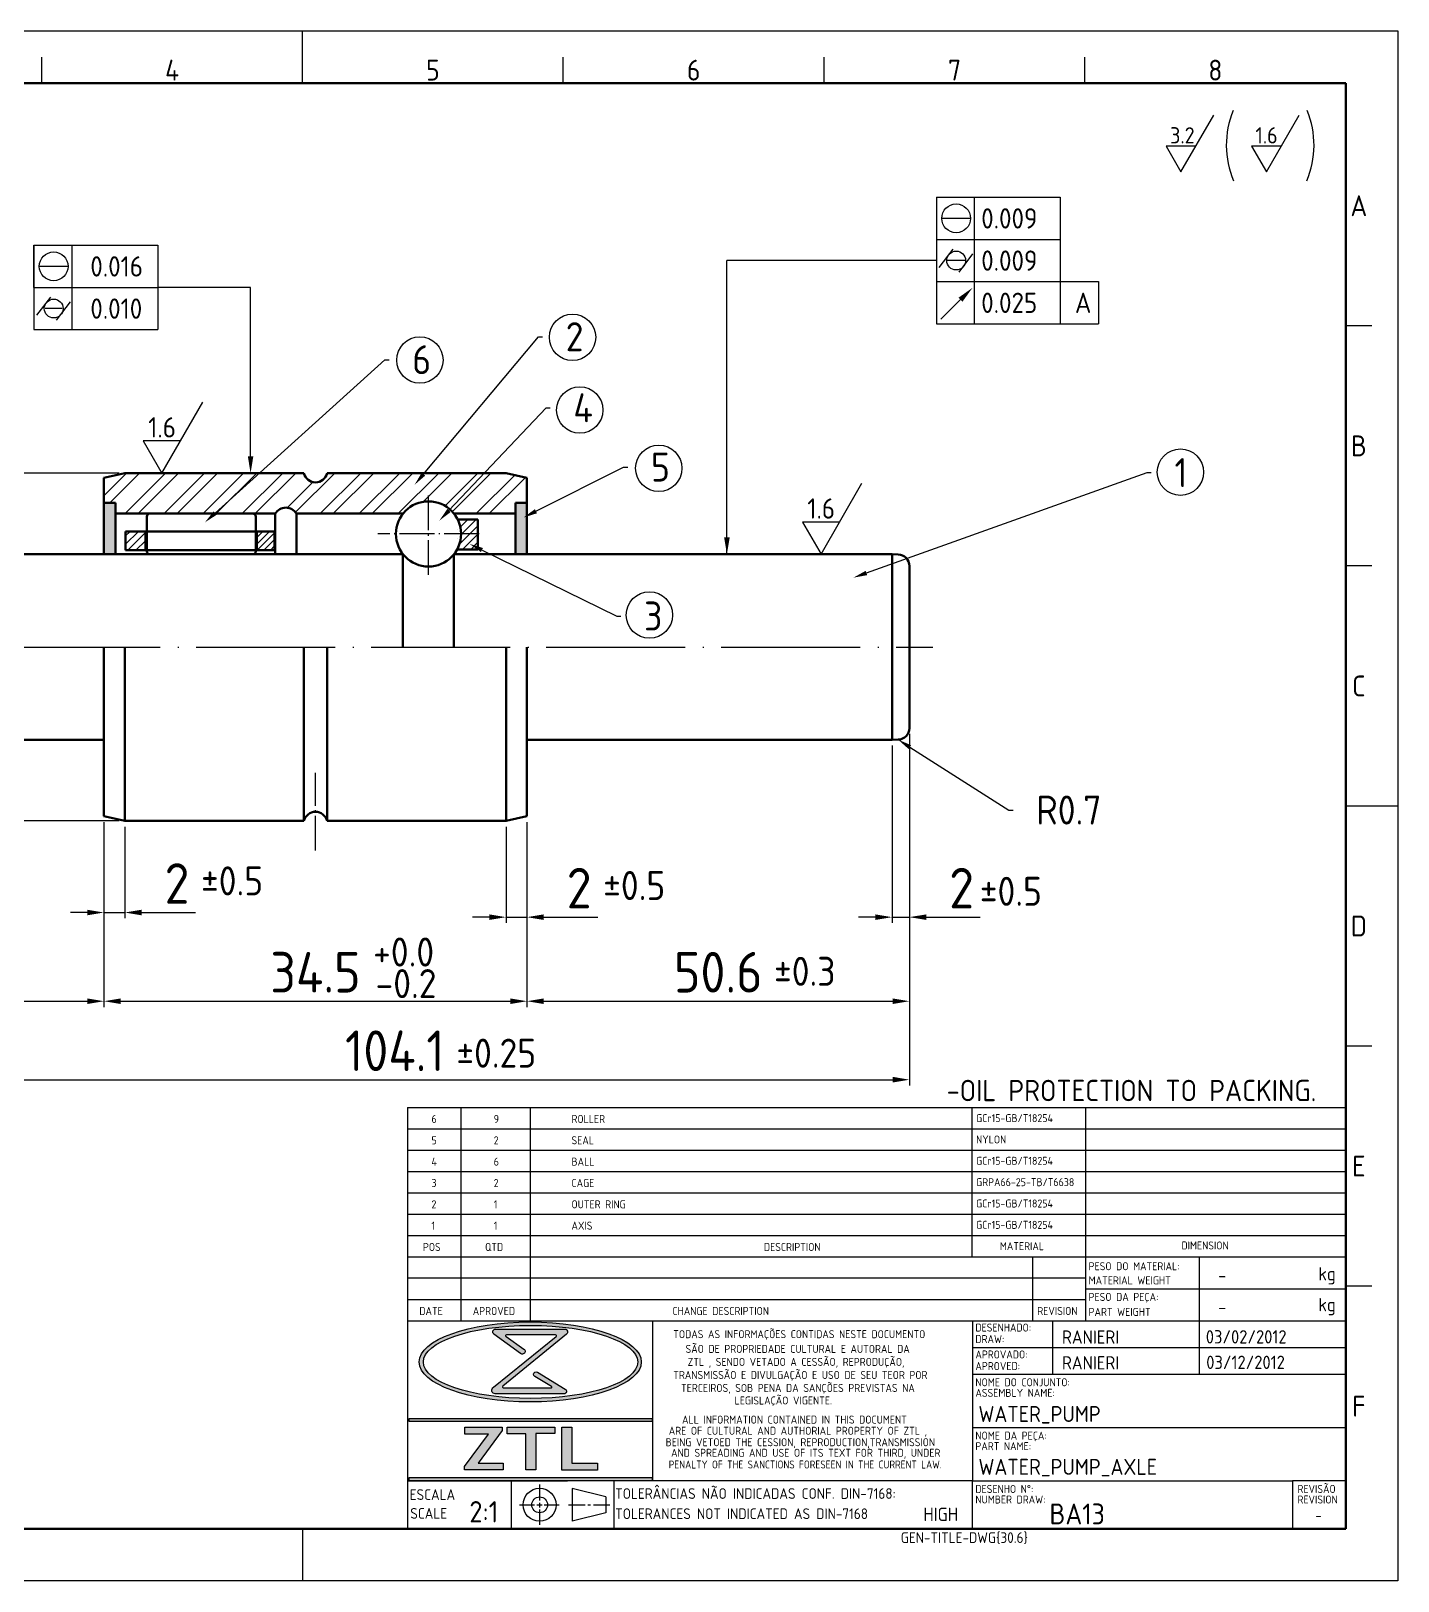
# Model space of a CAD drawing. Extents: x 8 to 197, y 6 to 139.
# Drawn here: x 79.5 to 197.4, y 5.6 to 139.3 of the extents above; entities that cross this region are included whole.
import ezdxf
from ezdxf import colors
from ezdxf.entities.mleader import LeaderData, LeaderLine
from ezdxf.enums import TextEntityAlignment as Align
from ezdxf.math import Vec2, Vec3

# ---------------------------------------------------------------- set-up
doc = ezdxf.new("R2010")
doc.units = 0
doc.header["$LTSCALE"] = 0.5
doc.linetypes.add('ACAD_ISO04W100', pattern=[30, 24, -3, 0, -3])
doc.layers.get('0').update_dxf_attribs({"linetype": 'CONTINUOUS'})
doc.layers.get('Defpoints').update_dxf_attribs({"linetype": 'CONTINUOUS'})
for name, color, linetype, lineweight in [('AM_0', 7, 'CONTINUOUS', 50), ('AM_5', 3, 'CONTINUOUS', 25), ('AM_7', 4, 'ACAD_ISO04W100', 25), ('AM_8', 1, 'CONTINUOUS', 25), ('AM_BOR', 7, 'CONTINUOUS', 50)]:
    doc.layers.add(name, color=color, linetype=linetype, lineweight=lineweight)
doc.styles.add('ACISOTS', font='isocp.shx', dxfattribs={"height": 1})
doc.styles.get("Standard").update_dxf_attribs({"font": 'ISOCP.SHX'})
doc.dimstyles.new('AM_ISO', dxfattribs={"dimtxt": 3.5, "dimasz": 2.5, "dimexe": 1, "dimexo": 1, "dimgap": 1.5, "dimtad": 1, "dimdsep": 46, "dimtxsty": 'Standard', "dimcen": 0, "dimclrd": 256, "dimclre": 256, "dimclrt": 2, "dimadec": 0, "dimazin": 2, "dimtp": 0.1, "dimtm": 0.1, "dimtfac": 0.71, "dimtdec": 3, "dimtmove": 0, "dimatfit": 3, "dimfxl": 1, "dimlwd": -1, "dimlwe": -1, "dimarcsym": 0})

# ---------------------------------------------------------------- blocks, each defined once
blk = doc.blocks.new('A3 ZTL')
for p, q in [((401.17, 280.82), (19.57, 280.82)), ((401.17, 9.78), (401.17, 280.82)), ((19.57, 9.78), (401.17, 9.78))]:
    blk.add_line(p, q)
at = {"layer": 'AM_BOR', "color": 135, "lineweight": 25}
for p, q in [((0, 290.61), (410.96, 290.61)), ((205.48, 280.82), (205.48, 290.61)), ((410.96, 290.61), (410.96, 0)), ((156.56, 280.82), (156.56, 285.71)), ((254.4, 280.82), (254.4, 285.71)), ((303.33, 280.82), (303.33, 285.71)), ((352.25, 280.82), (352.25, 285.71)), ((406.07, 235.32), (401.17, 235.32)), ((406.07, 190.31), (401.17, 190.31)), ((401.17, 145.3), (410.96, 145.3)), ((406.07, 100.29), (401.17, 100.29)), ((406.07, 55.28), (401.17, 55.28)), ((205.48, 9.78), (205.48, 0)), ((410.96, 0), (0, 0))]:
    blk.add_line(p, q, dxfattribs=at)
at = {"layer": 'AM_BOR', "color": 135, "lineweight": 25, "style": 'ACISOTS'}
for s, p in [('4', (181.02, 283.27)), ('5', (229.94, 283.27)), ('6', (278.86, 283.27)), ('7', (327.79, 283.27)), ('8', (376.71, 283.27)), ('A', (403.62, 257.83)), ('B', (403.62, 212.82)), ('C', (403.62, 167.81)), ('D', (403.62, 122.8)), ('E', (403.62, 77.79)), ('F', (403.62, 32.78))]:
    blk.add_text(s, height=3.91, dxfattribs=at).set_placement(p, align=Align.MIDDLE)
blk = doc.blocks.new('*D32')
at = {"layer": 'AM_5', "transparency": 16777216}
for p, q in [((87.07, 101.19), (48.54, 101.19)), ((49.04, 99.74), (49.04, 72.64)), ((87.07, 71.19), (48.54, 71.19))]:
    blk.add_line(p, q, dxfattribs=at)
at = {"layer": 'AM_5', "lineweight": 25, "transparency": 16777216}
for points in [[(48.8, 99.74), (49.28, 99.74), (49.04, 101.19)], [(48.8, 72.64), (49.28, 72.64), (49.04, 71.19)]]:
    blk.add_solid(points, dxfattribs=at)
at = {"layer": 'Defpoints', "color": 0, "lineweight": 25, "transparency": 16777216}
for p in [(87.57, 101.19), (49.04, 71.19), (87.57, 71.19)]:
    blk.add_point(p, dxfattribs=at)
at = {"layer": 'AM_5', "lineweight": 25, "transparency": 16777216, "insert": (46.54, 86.19), "char_height": 3.5, "attachment_point": 5, "rotation": 90}
blk.add_mtext('%%C30', dxfattribs=at)
blk = doc.blocks.new('*D39')
at = {"layer": 'AM_5', "transparency": 16777216}
for p, q in [((85.77, 71.09), (85.77, 62.79)), ((87.57, 70.69), (87.57, 62.79)), ((84.32, 63.29), (82.87, 63.29)), ((85.77, 63.29), (87.57, 63.29)), ((89.02, 63.29), (93.67, 63.29))]:
    blk.add_line(p, q, dxfattribs=at)
at = {"layer": 'AM_5', "lineweight": 25, "transparency": 16777216}
for points in [[(84.32, 63.53), (84.32, 63.05), (85.77, 63.29)], [(89.02, 63.53), (89.02, 63.05), (87.57, 63.29)]]:
    blk.add_solid(points, dxfattribs=at)
at = {"layer": 'Defpoints', "color": 0, "lineweight": 25, "transparency": 16777216}
for p in [(85.77, 71.59), (87.57, 71.19), (87.57, 63.29)]:
    blk.add_point(p, dxfattribs=at)
at = {"layer": 'AM_5', "lineweight": 25, "transparency": 16777216, "insert": (92.07, 65.79), "char_height": 3.5, "attachment_point": 5}
blk.add_mtext('2', dxfattribs=at)
blk = doc.blocks.new('*D45')
at = {"layer": 'AM_5', "transparency": 16777216}
for p, q in [((66.47, 78.7), (66.47, 55.14)), ((85.77, 71.09), (85.77, 55.14)), ((67.92, 55.64), (84.32, 55.64))]:
    blk.add_line(p, q, dxfattribs=at)
at = {"layer": 'AM_5', "lineweight": 25, "transparency": 16777216}
for points in [[(67.92, 55.88), (67.92, 55.4), (66.47, 55.64)], [(84.32, 55.88), (84.32, 55.4), (85.77, 55.64)]]:
    blk.add_solid(points, dxfattribs=at)
at = {"layer": 'Defpoints', "color": 0, "lineweight": 25, "transparency": 16777216}
for p in [(66.47, 79.2), (85.77, 71.59), (85.77, 55.64)]:
    blk.add_point(p, dxfattribs=at)
at = {"layer": 'AM_5', "lineweight": 25, "transparency": 16777216, "insert": (76.12, 58.14), "char_height": 3.5, "attachment_point": 5}
blk.add_mtext('19', dxfattribs=at)
blk = doc.blocks.new('*D46')
at = {"layer": 'AM_5', "transparency": 16777216}
for p, q in [((85.77, 71.09), (85.77, 55.14)), ((122.27, 71.09), (122.27, 55.14)), ((87.22, 55.64), (120.82, 55.64))]:
    blk.add_line(p, q, dxfattribs=at)
at = {"layer": 'AM_5', "lineweight": 25, "transparency": 16777216}
for points in [[(87.22, 55.88), (87.22, 55.4), (85.77, 55.64)], [(120.82, 55.88), (120.82, 55.4), (122.27, 55.64)]]:
    blk.add_solid(points, dxfattribs=at)
at = {"layer": 'Defpoints', "color": 0, "lineweight": 25, "transparency": 16777216}
for p in [(85.77, 71.59), (122.27, 71.59), (122.27, 55.64)]:
    blk.add_point(p, dxfattribs=at)
at = {"layer": 'AM_5', "lineweight": 25, "transparency": 16777216, "insert": (104.02, 58.14), "char_height": 3.5, "attachment_point": 5}
blk.add_mtext('34.5', dxfattribs=at)
blk = doc.blocks.new('*D47')
at = {"layer": 'AM_5', "transparency": 16777216}
for p, q in [((155.27, 78.7), (155.27, 55.14)), ((122.27, 71.09), (122.27, 55.14)), ((123.72, 55.64), (153.82, 55.64))]:
    blk.add_line(p, q, dxfattribs=at)
at = {"layer": 'AM_5', "lineweight": 25, "transparency": 16777216}
for points in [[(123.72, 55.88), (123.72, 55.4), (122.27, 55.64)], [(153.82, 55.88), (153.82, 55.4), (155.27, 55.64)]]:
    blk.add_solid(points, dxfattribs=at)
at = {"layer": 'Defpoints', "color": 0, "lineweight": 25, "transparency": 16777216}
for p in [(155.27, 79.2), (122.27, 71.59), (155.27, 55.64)]:
    blk.add_point(p, dxfattribs=at)
at = {"layer": 'AM_5', "lineweight": 25, "transparency": 16777216, "insert": (138.77, 58.14), "char_height": 3.5, "attachment_point": 5}
blk.add_mtext('50.6', dxfattribs=at)
blk = doc.blocks.new('*D48')
at = {"layer": 'AM_5', "transparency": 16777216}
for p, q in [((120.47, 70.69), (120.47, 62.39)), ((122.27, 70.29), (122.27, 62.39)), ((119.02, 62.89), (117.57, 62.89)), ((120.47, 62.89), (122.27, 62.89)), ((123.72, 62.89), (128.37, 62.89))]:
    blk.add_line(p, q, dxfattribs=at)
at = {"layer": 'AM_5', "lineweight": 25, "transparency": 16777216}
for points in [[(119.02, 63.13), (119.02, 62.65), (120.47, 62.89)], [(123.72, 63.13), (123.72, 62.65), (122.27, 62.89)]]:
    blk.add_solid(points, dxfattribs=at)
at = {"layer": 'Defpoints', "color": 0, "lineweight": 25, "transparency": 16777216}
for p in [(120.47, 71.19), (122.27, 70.79), (122.27, 62.89)]:
    blk.add_point(p, dxfattribs=at)
at = {"layer": 'AM_5', "lineweight": 25, "transparency": 16777216, "insert": (126.77, 65.39), "char_height": 3.5, "attachment_point": 5}
blk.add_mtext('2', dxfattribs=at)
blk = doc.blocks.new('*D49')
at = {"layer": 'AM_5', "transparency": 16777216}
for p, q in [((153.77, 77.69), (153.77, 62.39)), ((155.27, 78.7), (155.27, 62.39)), ((152.32, 62.89), (150.87, 62.89)), ((153.77, 62.89), (155.27, 62.89)), ((156.72, 62.89), (161.37, 62.89))]:
    blk.add_line(p, q, dxfattribs=at)
at = {"layer": 'AM_5', "lineweight": 25, "transparency": 16777216}
for points in [[(152.32, 63.13), (152.32, 62.65), (153.77, 62.89)], [(156.72, 63.13), (156.72, 62.65), (155.27, 62.89)]]:
    blk.add_solid(points, dxfattribs=at)
at = {"layer": 'Defpoints', "color": 0, "lineweight": 25, "transparency": 16777216}
for p in [(155.27, 79.2), (153.77, 78.19), (155.27, 62.89)]:
    blk.add_point(p, dxfattribs=at)
at = {"layer": 'AM_5', "lineweight": 25, "transparency": 16777216, "insert": (159.77, 65.39), "char_height": 3.5, "attachment_point": 5}
blk.add_mtext('2', dxfattribs=at)
blk = doc.blocks.new('*D51')
at = {"layer": 'AM_5', "transparency": 16777216}
for p, q in [((66.47, 55.14), (66.47, 48.37)), ((155.27, 55.14), (155.27, 48.37)), ((67.92, 48.87), (153.82, 48.87))]:
    blk.add_line(p, q, dxfattribs=at)
at = {"layer": 'AM_5', "lineweight": 25, "transparency": 16777216}
for points in [[(67.92, 49.12), (67.92, 48.63), (66.47, 48.87)], [(153.82, 49.12), (153.82, 48.63), (155.27, 48.87)]]:
    blk.add_solid(points, dxfattribs=at)
at = {"layer": 'Defpoints', "color": 0, "lineweight": 25, "transparency": 16777216}
for p in [(66.47, 55.64), (155.27, 55.64), (155.27, 48.87)]:
    blk.add_point(p, dxfattribs=at)
at = {"layer": 'AM_5', "lineweight": 25, "transparency": 16777216, "insert": (110.87, 51.37), "char_height": 3.5, "attachment_point": 5}
blk.add_mtext('104.1', dxfattribs=at)

msp = doc.modelspace()

# ---------------------------------------------------------------- hatches: boundary and pattern name
at = {"layer": 'AM_5', "lineweight": 25}
h = msp.add_hatch(dxfattribs=at)
h.set_pattern_fill('ANSI32', color=1, scale=0.25)
h.paths.add_polyline_path([(87.57, 101.19), (85.77, 100.79), (85.77, 98.61), (86.77, 98.61), (86.77, 97.69), (100.54, 97.69, -0.568454), (102.38, 97.69), (111.57, 97.69, -0.42846), (115.62, 98.05), (118.59, 101.19), (109.27, 101.19), (105.02, 101.19, -0.8), (103.02, 101.19)])
h.paths.add_polyline_path([(122.27, 100.79), (120.47, 101.19), (118.59, 101.19), (115.62, 98.05, -0.044342), (115.96, 97.69), (121.27, 97.69), (121.27, 98.61), (122.27, 98.61)])
at = {"layer": 'AM_8'}
for color, points in [(256, [(85.77, 98.61), (85.77, 94.19), (86.77, 94.19), (86.77, 98.61)]), (256, [(121.27, 98.61), (121.27, 94.19), (122.27, 94.19), (122.27, 98.61)]), (135, [(112.09, 19.38), (133.07, 19.38), (133.07, 19.66), (112.09, 19.66)]), (135, [(116.89, 15.5), (116.89, 15.22), (120.2, 15.22), (120.2, 15.8), (118.06, 15.8), (120.14, 18.62), (120.14, 18.9), (116.92, 18.9), (116.92, 18.29), (118.96, 18.29)]), (135, [(120.57, 18.32), (122.16, 18.32), (122.16, 15.22), (123.03, 15.22), (123.03, 18.35), (124.67, 18.35), (124.67, 18.9), (120.57, 18.9)]), (135, [(128.35, 15.21), (128.35, 15.8), (126.13, 15.8), (126.13, 18.9), (125.27, 18.9), (125.27, 15.21)]), (135, [(133.07, 14.56), (112.09, 14.56), (112.09, 14.28), (133.07, 14.28)])]:
    msp.add_hatch(color=color, dxfattribs=at).paths.add_polyline_path(points)
h = msp.add_hatch(dxfattribs=at)
h.set_pattern_fill('_U', color=256, scale=0.5, angle=45, style=0, pattern_type=0)
h.set_pattern_definition([(45, (21.17635, -6.58553), (-0.3535534, 0.3535534), [])])
edge = h.paths.add_edge_path()
edge.add_line((118.04, 94.61), (118.04, 97.19))
edge.add_line((118.04, 97.19), (116.28, 97.19))
edge.add_arc((113.77, 95.94), 2.81, -28.2995, 26.3524, ccw=False)
edge.add_line((116.24, 94.61), (118.04, 94.61))
h = msp.add_hatch(dxfattribs=at)
h.set_pattern_fill('_U', color=256, scale=0.5, angle=45, style=0, pattern_type=0)
h.set_pattern_definition([(45, (22.7605, -6.58553), (-0.3535534, 0.3535534), [])])
h.paths.add_polyline_path([(87.64, 96.16), (87.64, 94.54), (89.35, 94.54), (89.35, 96.16)])
h = msp.add_hatch(dxfattribs=at)
h.set_pattern_fill('_U', color=256, scale=0.4, angle=45, style=0, pattern_type=0)
h.set_pattern_definition([(45, (22.7605, -6.58553), (-0.2828427, 0.2828427), [])])
h.paths.add_polyline_path([(98.96, 96.16), (98.96, 94.54), (100.49, 94.54), (100.49, 96.16)])
h = msp.add_hatch(color=135, dxfattribs=at)
edge = h.paths.add_edge_path()
edge.add_ellipse((122.55, 24.53), major_axis=(9.58, 0), ratio=0.359907, start_angle=191.4592, end_angle=452.8175)
edge.add_ellipse((122.55, 24.53), major_axis=(9.58, 0), ratio=0.359907, start_angle=92.8175, end_angle=191.4592)
edge = h.paths.add_edge_path(flags=16)
edge.add_ellipse((122.58, 24.53), major_axis=(9.25, 0), ratio=0.340664, start_angle=93.067, end_angle=371.4592)
edge.add_ellipse((122.58, 24.53), major_axis=(9.25, 0), ratio=0.340664, start_angle=11.4592, end_angle=93.067)
h = msp.add_hatch(color=135, dxfattribs=at)
edge = h.paths.add_edge_path()
edge.add_line((124.78, 26.72), (119.39, 22.35))
edge.add_arc((119.53, 22.08), 0.305, 118.1409, 270)
edge.add_line((119.53, 21.78), (125.46, 21.78))
edge.add_arc((125.45, 22), 0.225, 271.9685, 418.9108)
edge.add_line((125.57, 22.19), (123.17, 23.64))
edge.add_arc((123.06, 23.45), 0.218, 58.6682, 238.8052)
edge.add_line((122.94, 23.27), (124.38, 22.4))
edge.add_arc((124.35, 22.35), 0.0552, -90, 54.6545, ccw=False)
edge.add_line((124.35, 22.3), (120.21, 22.3))
edge.add_arc((120.23, 22.37), 0.0767, 129.2364, 260.8226, ccw=False)
edge.add_line((120.18, 22.43), (125.67, 26.92))
edge.add_arc((125.52, 27.11), 0.243, 306.0702, 450)
edge.add_line((125.52, 27.36), (119.57, 27.36))
edge.add_arc((119.56, 27.12), 0.236, 87.7272, 233.7471)
edge.add_line((119.42, 26.93), (121.71, 25.25))
edge.add_arc((121.86, 25.45), 0.242, 232.4714, 414.7334)
edge.add_line((122, 25.64), (120.46, 26.73))
edge.add_arc((120.49, 26.79), 0.0662, 90, 242.5235, ccw=False)
edge.add_line((120.49, 26.86), (124.74, 26.86))
edge.add_arc((124.73, 26.78), 0.0809, -50.9964, 80.7655, ccw=False)

# ---------------------------------------------------------------- linework, layer by layer
at = {"layer": 'AM_0'}
for p, q in [((87.57, 101.19), (85.77, 100.79)), ((85.77, 94.19), (85.77, 100.79)), ((87.57, 101.19), (103.02, 101.19)), ((105.02, 101.19), (109.27, 101.19)), ((109.27, 101.19), (120.47, 101.19)), ((120.47, 101.19), (122.27, 100.79)), ((122.27, 100.79), (122.27, 94.19)), ((85.77, 98.61), (86.77, 98.61)), ((86.77, 98.61), (86.77, 94.19)), ((86.77, 97.69), (100.54, 97.69)), ((100.54, 97.69), (100.54, 94.19)), ((102.38, 97.69), (111.57, 97.69)), ((102.38, 97.69), (102.38, 94.19)), ((115.96, 97.69), (121.27, 97.69)), ((122.27, 98.61), (121.27, 98.61)), ((121.27, 98.61), (121.27, 94.19)), ((116.28, 97.19), (118.04, 97.19)), ((118.04, 97.19), (118.04, 94.61)), ((89.35, 96.16), (87.64, 96.16)), ((87.64, 96.16), (87.64, 94.54)), ((98.96, 96.16), (89.35, 96.16)), ((89.35, 94.54), (89.35, 96.16)), ((100.49, 96.16), (98.96, 96.16)), ((98.96, 96.16), (98.96, 94.54)), ((100.49, 94.54), (100.49, 96.16)), ((67.97, 94.19), (111.57, 94.19)), ((87.64, 94.54), (89.35, 94.54)), ((89.35, 94.54), (98.96, 94.54)), ((98.96, 94.54), (100.49, 94.54)), ((111.57, 94.19), (111.57, 86.19)), ((115.96, 94.19), (123.27, 94.19)), ((115.96, 94.19), (115.96, 86.19)), ((118.04, 94.61), (116.24, 94.61)), ((123.27, 94.19), (153.77, 94.19)), ((153.77, 94.19), (154.29, 94.17)), ((153.77, 94.19), (153.77, 78.19)), ((155.27, 93.17), (155.27, 79.2)), ((85.77, 71.59), (85.77, 86.19)), ((87.57, 86.19), (87.57, 71.19)), ((103.02, 71.19), (103.02, 86.19)), ((105.02, 71.19), (105.02, 86.19)), ((120.47, 86.19), (120.47, 71.19)), ((122.27, 86.19), (122.27, 71.59)), ((85.77, 78.19), (67.97, 78.19)), ((123.27, 78.19), (122.27, 78.19)), ((153.77, 78.19), (123.27, 78.19)), ((153.77, 78.19), (154.29, 78.2)), ((87.57, 71.19), (85.77, 71.59)), ((103.02, 71.19), (87.57, 71.19)), ((109.27, 71.19), (105.02, 71.19)), ((120.47, 71.19), (109.27, 71.19)), ((120.47, 71.19), (122.27, 71.59))]:
    msp.add_line(p, q, dxfattribs=at)
msp.add_lwpolyline([(89.72, 94.19), (98.61, 94.19, 0.414214), (98.86, 94.44), (98.86, 97.44, 0.414214), (98.61, 97.69), (89.72, 97.69, 0.414214), (89.47, 97.44), (89.47, 94.44, 0.414214)], format="xyb", close=True, dxfattribs=at)
msp.add_circle((113.77, 95.94), 2.81, dxfattribs=at)
for centre, radius, start, end in [((104.02, 101.41), 1.02, 192.6804, 347.3196), ((101.46, 97.14), 1.07, 30.7676, 149.2324), ((154.27, 93.17), 1, 0, 88.5), ((154.27, 79.2), 1, 271.5, 0), ((104.02, 70.96), 1.02, 12.6804, 167.3196)]:
    msp.add_arc(centre, radius, start, end, dxfattribs=at)
at = {"layer": 'AM_5', "lineweight": 25}
for p, q in [((178.7, 127.17), (181.52, 132.06)), ((186.07, 127.17), (188.9, 132.06)), ((179.98, 129.39), (177.41, 129.39)), ((177.41, 129.39), (178.7, 127.17)), ((187.36, 129.39), (184.79, 129.39)), ((184.79, 129.39), (186.07, 127.17)), ((157.6, 124.98), (157.59, 114.06)), ((157.6, 124.98), (168.28, 124.98)), ((160.89, 114.06), (160.89, 124.98)), ((168.28, 124.98), (168.28, 121.34)), ((160.54, 123.16), (158.06, 123.16)), ((79.73, 120.84), (83.02, 120.84)), ((79.73, 120.84), (79.73, 117.2)), ((79.73, 120.84), (90.42, 120.84)), ((79.73, 120.84), (79.73, 113.56)), ((83.02, 113.56), (83.02, 120.84)), ((90.42, 120.84), (90.42, 117.2)), ((90.42, 120.84), (90.42, 117.2)), ((157.6, 121.34), (168.28, 121.34)), ((157.84, 118.93), (159.05, 120.5)), ((168.28, 121.34), (168.28, 114.06)), ((82.67, 119.02), (80.2, 119.02)), ((157.6, 119.52), (139.52, 119.52)), ((160.04, 119.52), (158.55, 119.52)), ((159.55, 118.51), (160.74, 120.1)), ((157.6, 117.7), (171.57, 117.7)), ((171.57, 117.7), (171.57, 114.06)), ((79.73, 117.2), (90.42, 117.2)), ((79.97, 114.8), (81.18, 116.37)), ((90.42, 117.2), (90.42, 113.56)), ((98.42, 117.2), (90.42, 117.2)), ((90.42, 117.2), (90.42, 113.56)), ((82.17, 115.38), (80.69, 115.38)), ((81.68, 114.38), (82.88, 115.96)), ((157.6, 114.06), (171.57, 114.06)), ((79.73, 113.56), (90.42, 113.56)), ((90.76, 101.19), (94.3, 107.31)), ((92.37, 103.97), (89.15, 103.97)), ((89.15, 103.97), (90.76, 101.19)), ((147.64, 94.19), (151.17, 100.31)), ((149.24, 96.97), (146.03, 96.97)), ((146.03, 96.97), (147.64, 94.19))]:
    msp.add_line(p, q, dxfattribs=at)
at = {"layer": 'AM_5', "color": 0, "linetype": 'Continuous', "lineweight": 35}
msp.add_line((79.73, 117.2), (79.73, 120.84), dxfattribs=at)
at = {"layer": 'AM_5'}
for p, q in [((139.52, 94.15), (139.52, 119.52)), ((98.42, 102.64), (98.42, 117.2)), ((159.68, 116.15), (157.99, 114.46))]:
    msp.add_line(p, q, dxfattribs=at)
at = {"layer": 'AM_5', "lineweight": 25}
for centre, radius in [((159.3, 123.16), 1.24), ((159.3, 119.52), 0.812), ((81.43, 119.02), 1.24), ((81.43, 115.38), 0.812), ((126.2, 112.9), 2), ((113.03, 110.94), 2), ((126.82, 106.63), 2), ((133.64, 101.6), 2), ((178.65, 101.27), 2), ((132.83, 88.95), 2)]:
    msp.add_circle(centre, radius, dxfattribs=at)
for centre, start, end in [((190.46, 129.46), 157.6019, 202.9315), ((182.33, 129.46), 337.0685, 22.3981)]:
    msp.add_arc(centre, 7.85, start, end, dxfattribs=at)
for points in [[(159.51, 116.32), (159.85, 115.98), (160.71, 117.17)], [(98.18, 102.64), (98.66, 102.64), (98.42, 101.19)], [(139.28, 95.64), (139.76, 95.64), (139.52, 94.19)]]:
    msp.add_solid(points, dxfattribs=at)
at = {"layer": 'AM_7', "ltscale": 0.25}
for p, q in [((113.77, 92.41), (113.77, 99.46)), ((118.13, 95.94), (109.4, 95.94))]:
    msp.add_line(p, q, dxfattribs=at)
at = {"layer": 'AM_7'}
msp.add_line((63.53, 86.19), (157.28, 86.19), dxfattribs=at)
at = {"layer": 'AM_7', "lineweight": 25, "ltscale": 0.25}
msp.add_line((104.02, 68.64), (104.02, 75.34), dxfattribs=at)
at = {"layer": 'AM_8', "color": 135}
for p, q in [((111.96, 46.48), (111.96, 10.14)), ((111.96, 46.48), (192.92, 46.48)), ((116.56, 46.48), (116.56, 28.08)), ((122.54, 46.48), (122.54, 28.08)), ((160.65, 46.48), (160.65, 33.6)), ((170.5, 28.08), (170.5, 46.48)), ((111.96, 44.64), (192.92, 44.64)), ((111.96, 42.8), (192.92, 42.8)), ((111.96, 40.96), (192.92, 40.96)), ((111.96, 39.12), (192.92, 39.12)), ((111.96, 37.28), (192.92, 37.28)), ((111.96, 35.44), (192.92, 35.44)), ((111.96, 33.6), (192.92, 33.6)), ((165.9, 33.6), (165.9, 28.08)), ((180.27, 33.6), (180.27, 30.84)), ((192.92, 10.14), (192.92, 33.6)), ((170.5, 31.76), (111.96, 31.76)), ((170.5, 30.84), (192.92, 30.84)), ((180.27, 30.84), (180.27, 28.08)), ((111.96, 29.92), (170.5, 29.92)), ((111.96, 28.08), (160.72, 28.08)), ((133.09, 28.08), (133.09, 14.28)), ((160.72, 28.08), (160.72, 19.34)), ((160.72, 28.08), (192.92, 28.08)), ((167.62, 28.08), (167.62, 23.48)), ((180.27, 28.08), (180.27, 23.48)), ((119.57, 27.36), (125.52, 27.36)), ((160.72, 25.78), (192.92, 25.78)), ((160.72, 23.48), (192.92, 23.48)), ((112.09, 19.38), (112.09, 19.66)), ((112.09, 19.66), (133.07, 19.66)), ((133.07, 19.38), (112.09, 19.38)), ((116.92, 18.29), (116.92, 18.9)), ((116.92, 18.9), (120.14, 18.9)), ((120.14, 18.9), (120.14, 18.62)), ((120.57, 18.32), (120.57, 18.9)), ((120.57, 18.9), (124.67, 18.9)), ((124.67, 18.9), (124.67, 18.35)), ((125.27, 15.21), (125.27, 18.9)), ((125.27, 18.9), (126.13, 18.9)), ((126.13, 18.9), (126.13, 15.8)), ((133.07, 19.66), (133.07, 19.38)), ((160.72, 19.34), (160.72, 14.28)), ((160.72, 18.88), (192.92, 18.88)), ((116.89, 15.5), (118.96, 18.29)), ((118.96, 18.29), (116.92, 18.29)), ((120.14, 18.62), (118.06, 15.8)), ((122.16, 18.32), (120.57, 18.32)), ((122.16, 15.22), (122.16, 18.32)), ((123.03, 18.35), (123.03, 15.22)), ((124.67, 18.35), (123.03, 18.35)), ((116.89, 15.22), (116.89, 15.5)), ((120.2, 15.22), (116.89, 15.22)), ((118.06, 15.8), (120.2, 15.8)), ((120.2, 15.8), (120.2, 15.22)), ((123.03, 15.22), (122.16, 15.22)), ((128.35, 15.21), (125.27, 15.21)), ((126.13, 15.8), (128.35, 15.8)), ((128.35, 15.8), (128.35, 15.21)), ((111.96, 14.28), (125.76, 14.28)), ((160.72, 14.28), (111.96, 14.28)), ((112.09, 14.56), (133.07, 14.56)), ((112.09, 14.28), (112.09, 14.56)), ((133.07, 14.28), (112.09, 14.28)), ((120.9, 14.28), (120.9, 10.14)), ((123.36, 13.95), (123.36, 12.58)), ((129.07, 12.89), (126.18, 13.62)), ((126.18, 13.62), (126.18, 10.79)), ((129.76, 14.28), (129.76, 10.14)), ((133.07, 14.56), (133.07, 14.28)), ((160.72, 10.14), (160.72, 14.28)), ((160.72, 14.28), (188.32, 14.28)), ((192.92, 14.28), (188.32, 14.28)), ((188.32, 14.28), (188.32, 10.14)), ((121.63, 12.21), (122.92, 12.21)), ((123.12, 12.21), (123.58, 12.21)), ((123.36, 12.39), (123.36, 11.98)), ((123.75, 12.21), (125.04, 12.21)), ((125.86, 12.21), (127.29, 12.21)), ((127.51, 12.21), (127.74, 12.21)), ((128, 12.21), (129.41, 12.21)), ((129.07, 12.89), (129.07, 11.53)), ((123.36, 11.8), (123.36, 10.47)), ((129.07, 11.53), (126.18, 10.79)), ((111.96, 10.14), (192.92, 10.14))]:
    msp.add_line(p, q, dxfattribs=at)
msp.add_lwpolyline([(119.57, 27.36), (125.52, 27.36, -0.726075), (125.67, 26.92), (120.18, 22.43, 0.646844), (120.21, 22.3), (124.35, 22.3, 0.730915), (124.38, 22.4), (122.94, 23.27, -1.001197), (123.17, 23.64), (125.57, 22.19, -0.746343), (125.46, 21.78), (119.53, 21.78, -0.780296), (119.39, 22.35), (124.78, 26.72, 0.647932), (124.74, 26.86), (120.49, 26.86, 0.78497), (120.46, 26.73), (122, 25.64, -1.019937), (121.71, 25.25), (119.42, 26.93, -0.740095), (119.57, 27.36, -0.257794)], format="xyb", dxfattribs=at)
for radius in [1.42, 0.682]:
    msp.add_circle((123.36, 12.21), radius, dxfattribs=at)
for centre, major_axis, ratio in [((122.55, 24.53), (-9.58, 0), 0.359907), ((122.58, 24.53), (-9.25, 0), 0.340664)]:
    msp.add_ellipse(centre, major_axis=major_axis, ratio=ratio, dxfattribs=at)

# ---------------------------------------------------------------- block references
at = {"layer": 'AM_0', "lineweight": 0, "xscale": 0.46, "yscale": 0.46, "zscale": 0.46}
msp.add_blockref('A3 ZTL', (8.38, 5.64), dxfattribs=at)

# ---------------------------------------------------------------- texts
at = {"layer": 'AM_5', "attachment_point": 1}
for s, insert, char_height in [('3.2', (177.76, 131.02), 1.4), ('1.6', (185.13, 131.02), 1.4), ('0.009', (161.46, 124.03), 1.75), ('0.009', (161.46, 120.39), 1.75), (' 0.016', (83.59, 119.89), 1.75), ('0.025', (161.46, 116.75), 1.75), ('A', (169.55, 116.75), 1.75), (' 0.010', (83.59, 116.25), 1.75), ('1.6', (89.59, 106.01), 1.75), ('1.6', (146.46, 99.01), 1.75), ('%%P0.5', (94.14, 67.27), 2.5), ('%%P0.5', (128.84, 66.87), 2.5), ('%%P0.5', (161.34, 66.37), 2.5), ('+0.0', (108.99, 61.13), 2.5), ('%%P0.3', (143.58, 59.47), 2.5), ('-0.2', (109.2, 58.41), 2.5), ('%%P0.25', (116.17, 52.41), 2.5)]:
    msp.add_mtext_dynamic_manual_height_columns(s, width=5.4883, gutter_width=10, heights=[0], dxfattribs=dict(at, insert=insert, char_height=char_height))
at = {"layer": 'AM_8'}
msp.add_text('-OIL PROTECTION TO PACKING.', height=1.84, dxfattribs=at).set_placement((158.48, 47.02))
at = {"layer": 'AM_8', "color": 135}
for s, height, p in [('6', 0.69, (114.03, 45.14)), ('9', 0.69, (119.4, 45.14)), ('                    ROLLER', 0.69, (118.22, 45.14)), ('GCr15-GB/T18254', 0.69, (161.02, 45.21)), ('5', 0.69, (114.03, 43.3)), ('2', 0.69, (119.4, 43.3)), ('                    SEAL', 0.69, (118.22, 43.3)), ('NYLON', 0.69, (161.02, 43.37)), ('4', 0.69, (114.03, 41.46)), ('6', 0.69, (119.4, 41.46)), ('                    BALL', 0.69, (118.22, 41.46)), ('GCr15-GB/T18254', 0.69, (161.02, 41.53)), ('3', 0.69, (114.03, 39.62)), ('2', 0.69, (119.4, 39.62)), ('                    CAGE', 0.69, (118.22, 39.62)), ('GRPA66-25-TB/T6638', 0.69, (161.02, 39.69)), ('2', 0.69, (114.03, 37.78)), ('1', 0.69, (119.4, 37.78)), ('                    OUTER RING', 0.69, (118.22, 37.78)), ('GCr15-GB/T18254', 0.69, (161.02, 37.85)), ('1', 0.69, (114.03, 35.94)), ('1', 0.69, (119.4, 35.94)), ('                    AXIS', 0.69, (118.22, 35.94)), ('GCr15-GB/T18254', 0.69, (161.02, 36.01)), ('POS', 0.69, (113.29, 34.1)), ('QTD', 0.69, (118.65, 34.1)), ('                    DESCRIPTION', 0.69, (134.82, 34.1)), ('MATERIAL', 0.69, (163.07, 34.17)), ('DIMENSION', 0.69, (178.74, 34.23)), ('PESO DO MATERIAL:', 0.69, (170.73, 32.44)), ('kg', 1.15, (190.55, 31.56)), ('MATERIAL WEIGHT', 0.69, (170.73, 31.22)), ('PESO DA PEÇA:', 0.69, (170.73, 29.79)), ('kg', 1.15, (190.55, 28.9)), ('DATE', 0.69, (112.98, 28.58)), ('APROVED', 0.69, (117.59, 28.58)), ('CHANGE DESCRIPTION', 0.69, (134.82, 28.58)), ('REVISION', 0.69, (166.3, 28.58)), ('PART WEIGHT', 0.69, (170.73, 28.5)), ('TODAS AS INFORMAÇÕES CONTIDAS NESTE DOCUMENTO', 0.69, (134.89, 26.58)), ('DESENHADO:', 0.69, (160.96, 27.15)), ('DRAW:', 0.69, (160.96, 26.16)), ('SÃO DE PROPRIEDADE CULTURAL E AUTORAL DA', 0.69, (135.95, 25.31)), ('APROVADO:', 0.69, (160.96, 24.83)), ('ZTL , SENDO VETADO A CESSÃO, REPRODUÇÃO,', 0.69, (136.13, 24.19)), ('APROVED:', 0.69, (160.96, 23.83)), ('TRANSMISSÃO E DIVULGAÇÃO E USO DE SEU TEOR POR', 0.69, (134.89, 23.06)), ('TERCEIROS, SOB PENA DA SANÇÕES PREVISTAS NA', 0.69, (135.56, 21.94)), ('NOME DO CONJUNTO:', 0.69, (160.96, 22.43)), ('LEGISLAÇÃO VIGENTE.', 0.69, (140.18, 20.86)), ('ASSEMBLY NAME:', 0.69, (160.96, 21.52)), ('ARE OF CULTURAL AND AUTHORIAL PROPERTY OF ZTL ,', 0.69, (134.5, 18.25)), ('ALL INFORMATION CONTAINED IN THIS DOCUMENT', 0.69, (135.65, 19.21)), ('BEING VETOED THE CESSION, REPRODUCTION,TRANSMISSION', 0.69, (134.23, 17.26)), ('NOME DA PEÇA:', 0.69, (160.96, 17.83)), ('PART NAME:', 0.69, (160.96, 16.92)), ('AND SPREADING AND USE OF ITS TEXT FOR THIRD, UNDER', 0.69, (134.7, 16.35)), ('ESCALA', 0.92, (112.15, 12.63)), ('TOLERÂNCIAS NÃO INDICADAS CONF. DIN-7168:', 0.92, (129.88, 12.72)), ('DESENHO N%%d:', 0.69, (160.96, 13.23)), ('REVISÃO', 0.69, (188.75, 13.23)), ('2:1', 1.84, (117.3, 10.69)), ('NUMBER DRAW:', 0.69, (160.96, 12.32)), ('REVISION', 0.69, (188.75, 12.32)), ('SCALE', 0.92, (112.2, 11.01)), ('TOLERANCES NOT INDICATED AS DIN-7168', 0.92, (129.88, 10.98))]:
    msp.add_text(s, height=height, dxfattribs=at).set_placement(p)
at = {"layer": 'AM_8', "color": 135, "width": 0.95}
msp.add_text('PENALTY OF THE SANCTIONS FORESEEN IN THE CURRENT LAW.', height=0.69, dxfattribs=at).set_placement((134.5, 15.34))
at = {"layer": 'AM_8', "color": 135}
for p in [(181.91, 32), (181.91, 29.26)]:
    msp.add_attdef('-', text='', height=1.15, dxfattribs=at).set_placement(p, align=Align.MIDDLE_LEFT)
for tag, p, height in [('RANIERI', (168.43, 26.1), 1.15), ('03/02/2012', (180.84, 26.12), 1.15), ('RANIERI', (168.43, 23.88), 1.15), ('03/12/2012', (180.88, 23.92), 1.15), ('WATER_PUMP', (161.22, 19.35), 1.38), ('WATER_PUMP_AXLE', (161.22, 14.79), 1.38), ('BA13', (167.35, 10.52), 1.8)]:
    msp.add_attdef(tag, p, '', height=height, dxfattribs=at)
for tag, height, p in [('HIGH', 1.15, (157.97, 11.39)), ('-', 0.9, (190.56, 11.28))]:
    msp.add_attdef(tag, text='', height=height, dxfattribs=at).set_placement(p, align=Align.MIDDLE_CENTER)
at = {"layer": 'AM_8', "color": 135, "style": 'ACISOTS'}
msp.add_attdef('GEN-TITLE-DWG{30.6}', (154.52, 8.92), '', height=0.92, dxfattribs=at)

# ---------------------------------------------------------------- dimensions: what is measured, and where the dimension line sits
at = {"layer": 'AM_5', "lineweight": 25}
dim = msp.add_linear_dim(base=(49.04, 71.19), p1=(87.57, 101.19), p2=(87.57, 71.19), angle=90, text='%%C30', dimstyle='AM_ISO', override={"dimscale": 0.5, "dimtxt": 7, "dimasz": 2.9, "dimdec": 0, "dimlfac": 0.4, "dimclrt": 256, "dimadec": 2, "dimtp": 0, "dimtm": 0.3, "dimtdec": 0}, dxfattribs=at)
dim.commit()
dim.dimension.update_dxf_attribs({"geometry": '*D32', "text_midpoint": (46.54, 86.19)})
for base, p1, p2, text, picture, middle in [((85.77, 55.64), (66.47, 79.2), (85.77, 71.59), '19', '*D45', (76.12, 58.14)), ((155.27, 55.64), (122.27, 71.59), (155.27, 79.2), '50.6', '*D47', (138.77, 58.14)), ((155.27, 62.89), (153.77, 78.19), (155.27, 79.2), '2', '*D49', (159.77, 65.39)), ((87.57, 63.29), (85.77, 71.59), (87.57, 71.19), '2', '*D39', (92.07, 65.79)), ((122.27, 55.64), (85.77, 71.59), (122.27, 71.59), '34.5', '*D46', (104.02, 58.14)), ((122.27, 62.89), (120.47, 71.19), (122.27, 70.79), '2', '*D48', (126.77, 65.39)), ((155.27, 48.87), (66.47, 55.64), (155.27, 55.64), '104.1', '*D51', (110.87, 51.37))]:
    dim = msp.add_linear_dim(base=base, p1=p1, p2=p2, text=text, dimstyle='AM_ISO', override={"dimscale": 0.5, "dimtxt": 7, "dimasz": 2.9, "dimdec": 0, "dimlfac": 0.4, "dimclrt": 256, "dimadec": 2, "dimtp": 0, "dimtm": 0.3, "dimtdec": 0}, dxfattribs=at)
    dim.commit()
    dim.dimension.update_dxf_attribs({"geometry": picture, "text_midpoint": middle})

# ---------------------------------------------------------------- leaders
ml = msp.add_multileader_mtext('Standard', dxfattribs=at)
ml.set_content('2', color=256)
ml.set_leader_properties()
ml.build(insert=Vec2(0, 0))
ml.multileader.update_dxf_attribs({"text_right_attachment_type": 6, "dogleg_length": 0.36, "arrow_head_size": 1.2})
ctx = ml.context
ctx.base_point, ctx.char_height, ctx.arrow_head_size, ctx.plane_origin = Vec3(123.61, 112.95), 2.5, 1.2, Vec3(112.57, 100.18)
ctx.right_attachment = 6
notes = []
notes.append((ctx, [(0, (1, 1, 0), (123.25, 112.95), (1, 0), 0.36, [(0, [(112.57, 100.18)], 0, [])])]))
ctx.mtext.insert, ctx.mtext.flow_direction = Vec3(125.61, 114.2), 5
ml = msp.add_multileader_mtext('Standard', dxfattribs=at)
ml.set_content('6', color=256)
ml.set_leader_properties()
ml.build(insert=Vec2(0, 0))
ml.multileader.update_dxf_attribs({"text_right_attachment_type": 6, "dogleg_length": 0.36, "arrow_head_size": 1.2})
ctx = ml.context
ctx.base_point, ctx.char_height, ctx.arrow_head_size, ctx.plane_origin = Vec3(110.37, 110.97), 2.5, 1.2, Vec3(94.48, 96.94)
ctx.right_attachment = 6
notes.append((ctx, [(0, (1, 1, 0), (110.01, 110.97), (1, 0), 0.36, [(0, [(94.48, 96.94)], 0, [])])]))
ctx.mtext.insert, ctx.mtext.flow_direction = Vec3(112.37, 112.22), 5
ml = msp.add_multileader_mtext('Standard', dxfattribs=at)
ml.set_content('4', color=256)
ml.set_leader_properties()
ml.build(insert=Vec2(0, 0))
ml.multileader.update_dxf_attribs({"text_right_attachment_type": 6, "dogleg_length": 0.36, "arrow_head_size": 1.2})
ctx = ml.context
ctx.base_point, ctx.char_height, ctx.arrow_head_size, ctx.plane_origin = Vec3(124.27, 106.82), 2.5, 1.2, Vec3(114.71, 96.27)
ctx.right_attachment = 6
notes.append((ctx, [(0, (1, 1, 0), (123.91, 106.82), (1, 0), 0.36, [(0, [(114.71, 97.09)], 0, [])])]))
ctx.mtext.insert, ctx.mtext.flow_direction = Vec3(126.27, 108.07), 5
ml = msp.add_multileader_mtext('Standard', dxfattribs=at)
ml.set_content('5', color=256)
ml.set_leader_properties()
ml.build(insert=Vec2(0, 0))
ml.multileader.update_dxf_attribs({"text_right_attachment_type": 6, "dogleg_length": 0.36, "arrow_head_size": 1.2})
ctx = ml.context
ctx.base_point, ctx.char_height, ctx.arrow_head_size, ctx.plane_origin = Vec3(130.97, 101.71), 2.5, 1.2, Vec3(121.97, 97.36)
ctx.right_attachment = 6
notes.append((ctx, [(0, (1, 1, 0), (130.61, 101.71), (1, 0), 0.36, [(0, [(121.97, 97.36)], 0, [])])]))
ctx.mtext.insert, ctx.mtext.flow_direction = Vec3(132.97, 102.96), 5
ml = msp.add_multileader_mtext('Standard', dxfattribs=at)
ml.set_content('1', color=256)
ml.set_leader_properties()
ml.build(insert=Vec2(0, 0))
ml.multileader.update_dxf_attribs({"text_right_attachment_type": 6, "dogleg_length": 0.36, "arrow_head_size": 1.2})
ctx = ml.context
ctx.base_point, ctx.char_height, ctx.arrow_head_size, ctx.plane_origin = Vec3(176.14, 101.23), 2.5, 1.2, Vec3(150.43, 92.17)
ctx.right_attachment = 6
notes.append((ctx, [(0, (1, 1, 0), (175.78, 101.23), (1, 0), 0.36, [(0, [(150.43, 92.17)], 0, [])])]))
ctx.mtext.insert, ctx.mtext.flow_direction = Vec3(178.14, 102.48), 5
ml = msp.add_multileader_mtext('Standard', dxfattribs=at)
ml.set_content('3', color=256)
ml.set_leader_properties()
ml.build(insert=Vec2(0, 0))
ml.multileader.update_dxf_attribs({"text_right_attachment_type": 6, "dogleg_length": 0.36, "arrow_head_size": 1.2})
ctx = ml.context
ctx.base_point, ctx.char_height, ctx.arrow_head_size, ctx.plane_origin = Vec3(130.37, 88.86), 2.5, 1.2, Vec3(116.91, 96.11)
ctx.right_attachment = 6
notes.append((ctx, [(0, (1, 1, 0), (130.01, 88.86), (1, 0), 0.36, [(0, [(117.31, 95.08)], 0, [])])]))
ctx.mtext.insert, ctx.mtext.flow_direction = Vec3(132.37, 90.11), 5
ml = msp.add_multileader_mtext('Standard', dxfattribs=at)
ml.set_content('R0.7', color=256)
ml.set_leader_properties()
ml.build(insert=Vec2(0, 0))
ml.multileader.update_dxf_attribs({"text_right_attachment_type": 6, "dogleg_length": 0.36, "arrow_head_size": 1.2})
ctx = ml.context
ctx.base_point, ctx.char_height, ctx.arrow_head_size, ctx.plane_origin = Vec3(164.21, 72.13), 2.5, 1.2, Vec3(154.29, 78.2)
ctx.right_attachment = 6
notes.append((ctx, [(0, (1, 1, 0), (163.85, 72.13), (1, 0), 0.36, [(0, [(154.29, 78.2)], 0, [])])]))
ctx.mtext.insert, ctx.mtext.flow_direction = Vec3(166.21, 73.38), 5
for ctx, leaders in notes:
    for number, flags, end, landing, length, lines in leaders:
        leader = LeaderData()
        leader.index, (leader.has_last_leader_line, leader.has_dogleg_vector, leader.attachment_direction) = number, flags
        leader.last_leader_point, leader.dogleg_vector, leader.dogleg_length = Vec3(end), Vec3(landing), length
        for number, points, colour, breaks in lines:
            line = LeaderLine()
            line.index, line.vertices, line.color, line.breaks = number, Vec3.list(points), colors.encode_raw_color(colour), breaks
            leader.lines.append(line)
        ctx.leaders.append(leader)

doc.saveas('drawing.dxf')
